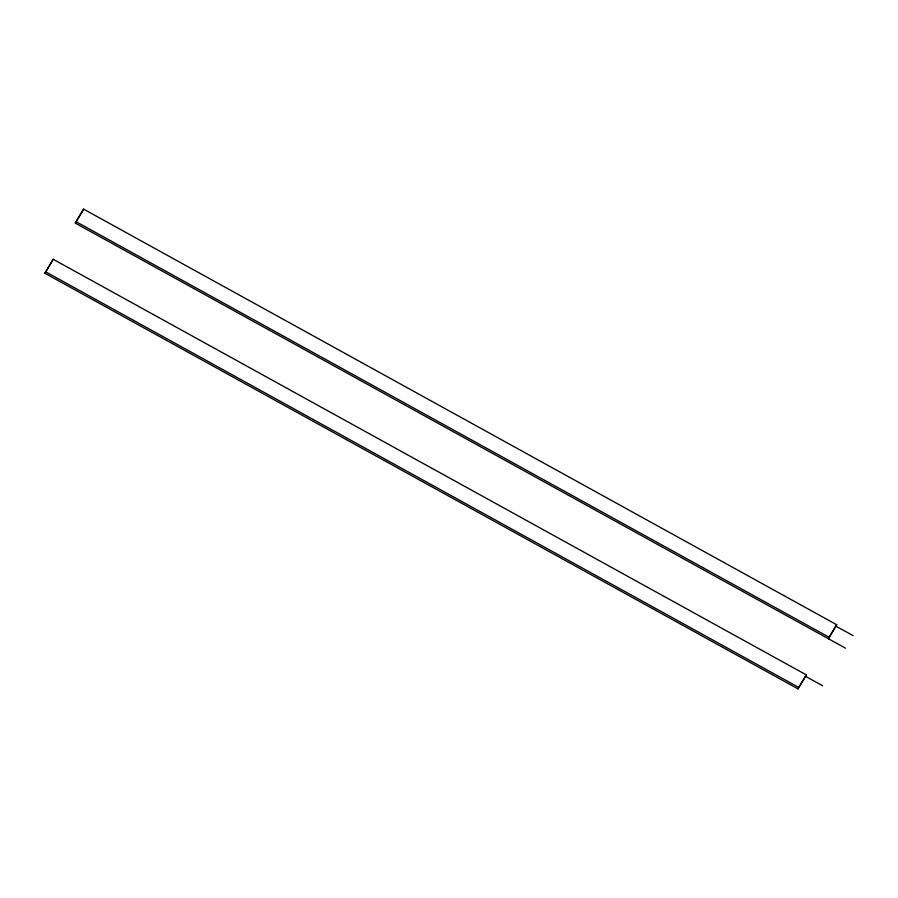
<?xml version="1.0" encoding="UTF-8"?>
<svg xmlns="http://www.w3.org/2000/svg" width="898" height="898" viewBox="0 0 898 898"><rect width="100%" height="100%" fill="white"/><g stroke="black" fill="none" stroke-linecap="round" stroke-linejoin="round"><path stroke-width="1.35" d="M44.9 273.261L53.218 259.275L806.281 674.869L805.573 676.329L797.963 688.867L44.9 273.261L53.218 259.275M845.501 648.176L75.32 223.131L76.027 221.671L83.626 209.133L836.7 624.739L828.383 638.725L836.7 624.739M83.626 209.133L75.32 223.131M797.963 688.867L806.281 674.869M835.926 626.164L853.1 635.638M76.027 221.671L829.09 637.266M805.517 676.306L822.68 685.78M45.607 271.802L798.681 687.408"/></g></svg>
